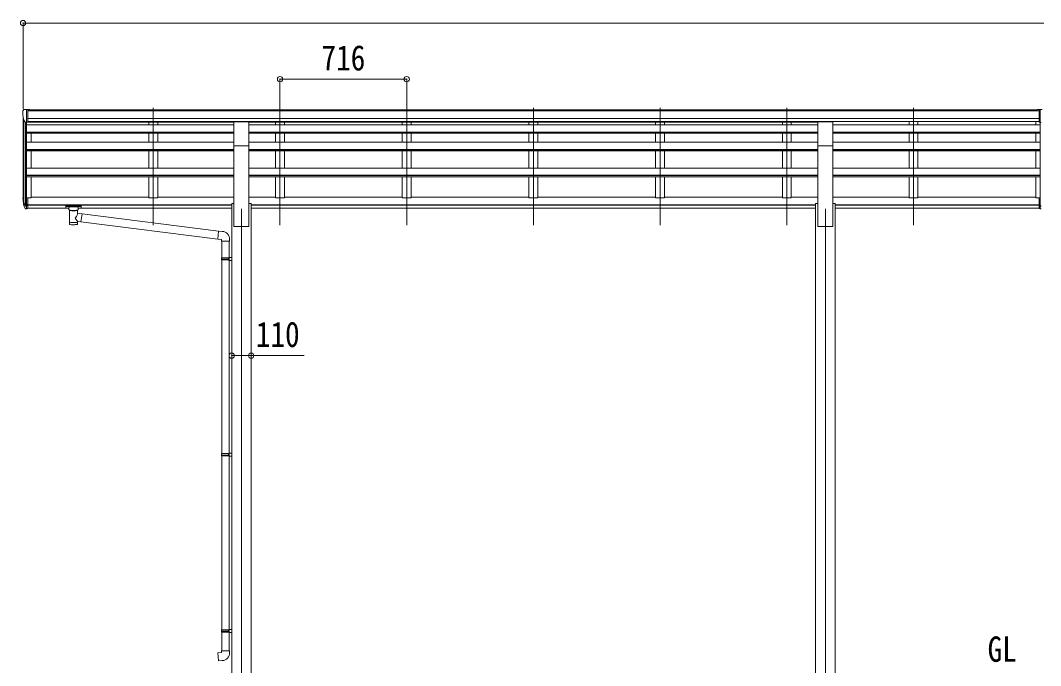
# Model space of a CAD drawing. Units: millimetres at full size, sheet at 1:30. Extents: x -8385 to 8479, y -5853 to 5787.
# Drawn here: x -241 to 5525, y -3098 to 546 of the extents above; entities that cross this region are included whole.
import ezdxf
from ezdxf.enums import TextEntityAlignment as Align

# ---------------------------------------------------------------- set-up
doc = ezdxf.new("R2010")
doc.units = ezdxf.units.MM
doc.header["$LTSCALE"] = 30
doc.header["$PDMODE"] = 32
doc.header["$PDSIZE"] = 30
for name, color, linetype, lineweight in [('0-0_0', 7, 'Continuous', 9), ('0-1_本体', 4, 'Continuous', 9), ('0-2_部品', 7, 'Continuous', 9), ('0-8_PARTS2', 2, 'Continuous', 9), ('0-A_寸法', 6, 'Continuous', 9)]:
    doc.layers.add(name, color=color, linetype=linetype, lineweight=lineweight)
doc.styles.add('ＭＳ ゴシック', font='')
doc.styles.get('ＭＳ ゴシック').set_extended_font_data('MS Gothic')

msp = doc.modelspace()

# ---------------------------------------------------------------- linework, layer by layer
at = {"layer": '0-1_本体'}
for p, q in [((-225.87, -458.12), (-225.87, 4.29)), ((-199.37, 41.04), (5505.63, 41.04)), ((-199.37, 35.68), (5515.63, 35.68)), ((-221.59, -14.51), (-221.59, -482.38)), ((-211.87, -29.87), (-211.87, -500.38)), ((-205.87, -29.34), (-205.87, -455.95)), ((965.63, -43.74), (-205.87, -43.74)), ((-199.37, -7.84), (5515.63, -7.84)), ((-199.37, -25.51), (5515.63, -25.51)), ((965.63, -27.88), (-199.37, -27.88)), ((485.13, -27.88), (485.13, -44.15)), ((535.13, -27.88), (535.13, -44.15)), ((1050.63, -28), (4265.63, -28)), ((4265.63, -43.74), (1050.63, -43.74)), ((1201.13, -27.88), (1201.13, -44.15)), ((1251.13, -27.88), (1251.13, -44.15)), ((1917.13, -27.88), (1917.13, -44.15)), ((1967.13, -27.88), (1967.13, -44.15)), ((2633.13, -27.88), (2633.13, -44.15)), ((2683.13, -27.88), (2683.13, -44.15)), ((3349.13, -27.88), (3349.13, -44.15)), ((3399.13, -27.88), (3399.13, -44.15)), ((4065.13, -28), (4065.13, -43.74)), ((4115.13, -28), (4115.13, -43.74)), ((5522.13, -43.74), (4350.63, -43.74)), ((4781.13, -25.51), (4781.13, -44.15)), ((4831.13, -25.51), (4831.13, -44.15)), ((5497.13, -25.51), (5497.13, -44.15)), ((5522.13, -29.34), (5522.13, -455.95)), ((-205.87, -85.44), (965.63, -85.44)), ((-205.87, -87.13), (965.63, -87.13)), ((-205.87, -91.54), (965.63, -91.54)), ((-180.87, -142.51), (-180.87, -91.54)), ((485.13, -91.54), (485.13, -97.3)), ((485.13, -91.54), (485.13, -142.51)), ((535.13, -91.54), (535.13, -97.3)), ((535.13, -91.54), (535.13, -142.51)), ((1050.63, -85.44), (4265.63, -85.44)), ((1050.63, -87.13), (4265.63, -87.13)), ((1050.63, -91.54), (4265.63, -91.54)), ((1201.13, -91.54), (1201.13, -97.3)), ((1201.13, -91.54), (1201.13, -142.51)), ((1251.13, -91.54), (1251.13, -142.53)), ((1251.13, -91.95), (1251.13, -97.72)), ((1917.13, -91.54), (1917.13, -142.53)), ((1917.13, -91.95), (1917.13, -97.72)), ((1967.13, -91.54), (1967.13, -142.53)), ((1967.13, -91.95), (1967.13, -97.72)), ((2633.13, -91.54), (2633.13, -142.53)), ((2633.13, -91.95), (2633.13, -97.72)), ((2683.13, -91.54), (2683.13, -142.53)), ((2683.13, -91.95), (2683.13, -97.72)), ((3349.13, -91.54), (3349.13, -142.53)), ((3349.13, -91.95), (3349.13, -97.72)), ((3399.13, -91.54), (3399.13, -142.53)), ((3399.13, -91.95), (3399.13, -97.72)), ((4065.13, -91.54), (4065.13, -142.53)), ((4065.13, -91.95), (4065.13, -97.72)), ((4115.13, -91.54), (4115.13, -142.53)), ((4115.13, -91.95), (4115.13, -97.72)), ((4350.63, -85.44), (5522.13, -85.44)), ((4350.63, -87.13), (5522.13, -87.13)), ((4350.63, -91.54), (5522.13, -91.54)), ((4781.13, -91.55), (4781.13, -97.32)), ((4781.13, -91.55), (4781.13, -142.53)), ((4831.13, -91.55), (4831.13, -97.32)), ((4831.13, -91.55), (4831.13, -142.53)), ((5497.13, -91.54), (5497.13, -142.53)), ((-205.87, -142.53), (965.63, -142.53)), ((965.63, -617.38), (965.63, -161.75)), ((1050.63, -142.53), (4265.63, -142.53)), ((1050.63, -617.38), (1050.63, -161.75)), ((4265.63, -617.38), (4265.63, -161.75)), ((4350.63, -142.53), (5522.13, -142.53)), ((4350.63, -617.38), (4350.63, -161.75)), ((-205.87, -183.18), (965.63, -183.18)), ((-205.87, -184.86), (965.63, -184.86)), ((-205.87, -191.58), (965.63, -191.58)), ((-180.87, -288.26), (-180.87, -191.57)), ((485.13, -191.57), (485.13, -288.26)), ((535.13, -191.57), (535.13, -288.26)), ((1050.63, -183.18), (4265.63, -183.18)), ((1050.63, -184.86), (4265.63, -184.86)), ((1050.63, -191.58), (4265.63, -191.58)), ((1201.13, -191.57), (1201.13, -288.26)), ((1251.13, -191.57), (1251.13, -288.26)), ((1917.13, -191.98), (1917.13, -288.26)), ((1967.13, -191.98), (1967.13, -288.26)), ((2633.13, -191.98), (2633.13, -288.26)), ((2683.13, -191.98), (2683.13, -288.26)), ((3349.13, -191.98), (3349.13, -288.26)), ((3399.13, -191.98), (3399.13, -288.26)), ((4065.13, -191.98), (4065.13, -288.26)), ((4115.13, -191.98), (4115.13, -288.26)), ((4350.63, -183.18), (5522.13, -183.18)), ((4350.63, -184.86), (5522.13, -184.86)), ((4350.63, -191.58), (5522.13, -191.58)), ((4781.13, -191.58), (4781.13, -288.26)), ((4831.13, -191.58), (4831.13, -288.26)), ((5497.13, -191.58), (5497.13, -288.26)), ((-205.87, -288.26), (965.63, -288.26)), ((1050.63, -288.26), (4265.63, -288.26)), ((4350.63, -288.26), (5522.13, -288.26)), ((965.63, -327.72), (-205.87, -327.72)), ((965.63, -329.4), (-205.87, -329.4)), ((965.63, -338.45), (-205.87, -338.45)), ((-180.87, -456.77), (-180.87, -338.86)), ((485.13, -338.45), (485.13, -456.77)), ((4265.63, -327.72), (1050.63, -327.72)), ((4265.63, -329.4), (1050.63, -329.4)), ((4265.63, -338.45), (1050.63, -338.45)), ((1201.13, -338.45), (1201.13, -456.77)), ((1917.13, -338.45), (1917.13, -456.77)), ((2633.13, -338.45), (2633.13, -456.77)), ((3349.13, -338.45), (3349.13, -456.77)), ((4065.13, -338.45), (4065.13, -456.77)), ((5522.13, -327.72), (4350.63, -327.72)), ((5522.13, -329.4), (4350.63, -329.4)), ((5522.13, -338.45), (4350.63, -338.45)), ((4781.13, -338.45), (4781.13, -456.77)), ((5497.13, -338.45), (5497.13, -456.77)), ((-199.37, -456.77), (-180.87, -456.77)), ((-180.87, -451.56), (485.13, -451.56)), ((535.13, -451.56), (965.63, -451.56)), ((1050.63, -451.56), (1201.13, -451.56)), ((1251.13, -451.56), (1917.13, -451.56)), ((1967.13, -451.56), (2633.13, -451.56)), ((2683.13, -451.56), (3349.13, -451.56)), ((3399.13, -451.56), (4065.13, -451.56)), ((4115.13, -451.56), (4265.63, -451.56)), ((4350.63, -451.56), (4781.13, -451.56)), ((4831.13, -451.56), (5497.13, -451.56)), ((5515.63, -456.77), (5497.13, -456.77)), ((-199.37, -495.87), (953.13, -495.87)), ((-199.37, -497.25), (953.13, -497.25)), ((-199.37, -514.42), (32.13, -514.42)), ((86.13, -514.42), (953.13, -514.42)), ((953.13, -487.38), (965.63, -487.38)), ((953.13, -487.38), (953.13, -3667.38)), ((1050.63, -487.38), (1063.13, -487.38)), ((1063.13, -487.38), (1063.13, -3667.38)), ((1063.13, -495.87), (4253.13, -495.87)), ((1063.13, -497.25), (4253.13, -497.25)), ((1063.13, -514.42), (4253.13, -514.42)), ((4253.13, -487.38), (4265.63, -487.38)), ((4253.13, -487.38), (4253.13, -3667.38)), ((4350.63, -487.38), (4363.13, -487.38)), ((4363.13, -487.38), (4363.13, -3667.38)), ((4363.13, -495.87), (5515.63, -495.87)), ((4363.13, -497.25), (5515.63, -497.25)), ((4363.13, -514.42), (5515.63, -514.42)), ((965.63, -617.38), (1050.63, -617.38)), ((4265.63, -617.38), (4350.63, -617.38))]:
    msp.add_line(p, q, dxfattribs=at)
for points in [[(535.13, -338.45), (535.13, -456.77), (485.13, -456.77)], [(1251.13, -338.45), (1251.13, -456.77), (1201.13, -456.77)], [(1967.13, -338.45), (1967.13, -456.77), (1917.13, -456.77)], [(2683.13, -338.45), (2683.13, -456.77), (2633.13, -456.77)], [(3399.13, -338.45), (3399.13, -456.77), (3349.13, -456.77)], [(4115.13, -338.45), (4115.13, -456.77), (4065.13, -456.77)], [(4831.13, -338.45), (4831.13, -456.77), (4781.13, -456.77)]]:
    msp.add_lwpolyline(points, dxfattribs=at)
at = {"layer": '0-2_部品'}
for p, q in [((-227.87, 33.27), (-227.87, 32.64)), ((-220.96, 42.07), (-225.03, 36.27)), ((-217.87, 42.64), (-220.2, 42.5)), ((-217.87, 42.64), (-199.37, 42.64)), ((-205.87, -30.34), (-205.87, 42.64)), ((-199.37, 42.64), (-189.37, 42.55)), ((-199.37, -29.34), (-199.37, 42.64)), ((-189.37, 41.04), (-189.37, 42.55)), ((5515.63, 42.64), (5505.63, 42.55)), ((5505.63, 41.04), (5505.63, 42.55)), ((5515.63, -29.34), (5515.63, 42.64)), ((5534.13, 42.64), (5515.63, 42.64)), ((5522.13, -30.34), (5522.13, 42.64)), ((-213.49, -28.53), (-222.77, -12.47)), ((-205.87, -30.34), (-211.08, -30.03)), ((-199.37, -29.34), (-205.87, -29.34)), ((965.63, -27.6), (1050.63, -27.6)), ((965.63, -161.75), (965.63, -27.6)), ((1050.63, -161.75), (1050.63, -27.6)), ((4265.63, -27.6), (4350.63, -27.6)), ((4265.63, -161.75), (4265.63, -27.6)), ((4350.63, -161.75), (4350.63, -27.6)), ((5515.63, -29.34), (5522.13, -29.34)), ((5522.13, -30.34), (5527.34, -30.03)), ((965.63, -161.75), (1050.63, -161.75)), ((4265.63, -161.75), (4350.63, -161.75)), ((-205.87, -455.95), (-205.87, -517.83)), ((-199.37, -455.95), (-205.87, -455.95)), ((-199.37, -455.95), (-199.37, -517.01)), ((5515.63, -455.95), (5515.63, -517.01)), ((5515.63, -455.95), (5522.13, -455.95)), ((5522.13, -455.95), (5522.13, -517.83)), ((-223.48, -481.99), (-213.31, -501.16)), ((-212.3, -499.91), (-222.06, -481.49)), ((-220.89, -498.84), (-213.31, -516.33)), ((-205.87, -500.66), (-211, -500.66)), ((-205.87, -502.66), (-210.71, -502.66)), ((-205.87, -517.83), (-210.71, -517.83)), ((-199.37, -494.26), (-205.87, -494.26)), ((-199.37, -499.66), (-205.87, -499.66)), ((-199.37, -517.01), (-205.87, -517.01)), ((15.63, -502.72), (15.63, -513.48)), ((15.63, -502.91), (15.63, -504.45)), ((17.63, -502.06), (100.63, -502.06)), ((17.63, -504.24), (100.63, -504.24)), ((17.63, -514.15), (32.13, -514.15)), ((32.13, -520.95), (32.13, -510.68)), ((86.13, -520.95), (86.13, -510.68)), ((86.13, -514.15), (100.63, -514.15)), ((102.63, -502.72), (102.63, -513.48)), ((5515.63, -494.26), (5522.13, -494.26)), ((5515.63, -499.66), (5522.13, -499.66)), ((5515.63, -517.01), (5522.13, -517.01)), ((5522.13, -500.66), (5527.27, -500.66)), ((5522.13, -502.66), (5526.98, -502.66)), ((5522.13, -517.83), (5526.98, -517.83)), ((36.23, -525.45), (36.21, -605.74)), ((82.03, -543.03), (82.03, -525.44)), ((107.25, -546.93), (82.03, -543.02)), ((107.25, -546.93), (100.23, -592.19)), ((107.25, -546.93), (879.22, -643.74)), ((82.05, -605.74), (82.03, -589.12)), ((82.03, -589.37), (100.23, -592.19)), ((875.21, -689.56), (100.23, -592.19)), ((900.05, -645.56), (879.22, -643.74)), ((941.13, -701.3), (941.13, -690.39)), ((895.13, -701.3), (941.13, -701.3)), ((897.13, -701.3), (897.13, -795.3)), ((939.13, -701.3), (939.13, -792.74)), ((895.13, -797.3), (896.13, -795.3)), ((895.13, -797.3), (939.13, -797.3)), ((895.13, -797.3), (895.13, -805.3)), ((895.13, -805.3), (939.13, -805.3)), ((895.13, -805.3), (896.13, -807.3)), ((896.13, -795.3), (939.13, -795.3)), ((934.65, -797.3), (934.22, -795.3)), ((937.13, -792.8), (953.13, -792.33)), ((937.13, -794.8), (937.13, -792.8)), ((937.13, -794.8), (939.13, -794.8)), ((953.13, -792.33), (953.13, -810.27)), ((896.13, -807.3), (939.13, -807.3)), ((897.13, -807.3), (897.13, -1901.07)), ((937.13, -809.8), (937.13, -807.8)), ((937.13, -809.8), (953.13, -810.27)), ((939.13, -809.86), (939.13, -1898.52)), ((895.13, -1903.07), (896.13, -1901.07)), ((896.13, -1901.07), (939.13, -1901.07)), ((934.65, -1903.07), (934.22, -1901.07)), ((937.13, -1898.57), (953.13, -1898.1)), ((937.13, -1900.57), (937.13, -1898.57)), ((937.13, -1900.57), (939.13, -1900.57)), ((953.13, -1898.1), (953.13, -1916.05)), ((895.13, -1903.07), (939.13, -1903.07)), ((895.13, -1903.07), (895.13, -1911.07)), ((895.13, -1911.07), (939.13, -1911.07)), ((895.13, -1911.07), (896.13, -1913.07)), ((896.13, -1913.07), (939.13, -1913.07)), ((897.13, -1913.07), (897.13, -2896.65)), ((937.13, -1915.57), (937.13, -1913.57)), ((937.13, -1915.57), (953.13, -1916.05)), ((939.13, -1915.63), (939.13, -2894.09)), ((895.13, -2898.65), (896.13, -2896.65)), ((895.13, -2898.65), (939.13, -2898.65)), ((895.13, -2898.65), (895.13, -2906.65)), ((895.13, -2906.65), (939.13, -2906.65)), ((895.13, -2906.65), (896.13, -2908.65)), ((896.13, -2896.65), (939.13, -2896.65)), ((896.13, -2908.65), (939.13, -2908.65)), ((897.13, -2908.65), (897.13, -3014.79)), ((934.65, -2898.65), (934.22, -2896.65)), ((937.13, -2894.15), (953.13, -2893.68)), ((937.13, -2896.15), (937.13, -2894.15)), ((937.13, -2896.15), (939.13, -2896.15)), ((937.13, -2911.15), (937.13, -2909.15)), ((937.13, -2911.15), (953.13, -2911.62)), ((939.13, -2911.21), (939.13, -3014.79)), ((953.13, -2893.68), (953.13, -2911.62)), ((895.13, -3014.79), (941.13, -3014.79)), ((895.13, -3024.79), (895.13, -3014.79)), ((941.13, -3014.79), (941.13, -3025.7))]:
    msp.add_line(p, q, dxfattribs=at)
for points in [[(15.63, -502.72), (15.67, -502.53), (15.75, -502.39), (15.85, -502.3), (15.95, -502.24), (16.07, -502.19), (16.37, -502.13), (16.86, -502.08), (17.4, -502.06), (17.63, -502.06)], [(15.63, -513.48), (15.67, -513.68), (15.75, -513.81), (15.85, -513.91), (15.95, -513.97), (16.07, -514.01), (16.37, -514.08), (16.86, -514.12), (17.4, -514.14), (17.63, -514.15)], [(100.63, -502.06), (100.98, -502.06), (101.51, -502.09), (101.96, -502.14), (102.27, -502.22), (102.44, -502.31), (102.56, -502.45), (102.62, -502.63), (102.63, -502.72)], [(100.63, -514.15), (100.98, -514.14), (101.51, -514.12), (101.96, -514.06), (102.27, -513.99), (102.44, -513.89), (102.56, -513.75), (102.62, -513.57), (102.63, -513.48)], [(32.17, -520.9), (32.15, -521.25), (32.39, -522.21), (32.91, -523.09), (33.72, -523.93), (34.83, -524.73), (36.23, -525.45)], [(82.03, -525.44), (82.26, -525.35), (83.62, -524.61), (84.73, -523.77), (85.49, -522.9), (85.95, -522), (86.12, -521.11)], [(879.22, -643.74), (875.21, -689.56), (895.13, -691.3), (895.13, -701.3)], [(934.65, -797.3), (934.65, -805.3), (934.22, -807.3)], [(937.13, -807.8), (939.13, -807.8), (939.13, -794.8)], [(937.13, -1913.57), (939.13, -1913.57), (939.13, -1900.57)], [(934.65, -1903.07), (934.65, -1911.07), (934.22, -1913.07)], [(934.65, -2898.65), (934.65, -2906.65), (934.22, -2908.65)], [(937.13, -2909.15), (939.13, -2909.15), (939.13, -2896.15)], [(900.05, -3070.53), (879.22, -3072.35), (875.21, -3026.53), (895.13, -3024.79)]]:
    msp.add_lwpolyline(points, dxfattribs=at)
for centre, radius, start, end in [((-224.87, 33.27), 3, 93, 180), ((-25.87, 32.64), 202, 180, 192.90261), ((-220.14, 41.5), 1, 93.5, 145), ((-210.89, -27.03), 3, 210, 266.5), ((-137.21, -459.82), 89.07, 174.49576, 194.41188), ((-137.92, -455.54), 88.05, 177.22392, 197.21071), ((-92.65, -462.76), 133.22, 183.27987, 195.71302), ((-210.71, -499.66), 3, 210, 270), ((-210.71, -514.83), 3, 210, 270), ((-211, -499.16), 1.5, 210, 270), ((896.13, -690.39), 45, 0, 85), ((896.13, -3025.7), 45, 275, 0)]:
    msp.add_arc(centre, radius, start, end, dxfattribs=at)
for centre, major_axis, ratio, start_param, end_param in [((17.63, -504.45), (2, 0), 0.109601, 1.5707963, 3.1415927), ((59.13, -510.68), (27, 0), 0.122176, 6.2831853, 9.424778), ((100.63, -504.45), (2, 0), 0.109601, 0, 1.5707963), ((59.14, -525.91), (-22.91, 0.42), 0.072511, 0.0008029, 1.5715993), ((59.14, -527.53), (-22.91, 0.42), 0.072511, 0.0008029, 1.5715993), ((59.12, -525.91), (22.92, 0.42), 0.07247, 4.71158, 6.2823764), ((59.12, -527.53), (22.92, 0.42), 0.07247, 4.71158, 6.2823764), ((59.13, -569.57), (-22.81, -26.62), 0.234429, 1.6855472, 3.1268519), ((61.69, -566.92), (20.32, -22.25), 0.045535, 0.0389954, 1.3075346), ((70.13, -520.95), (16, 0), 0.361356, 6.2636979, 6.2831853), ((59.13, -605.74), (22.92, 0), 0.101955, 3.1415499, 6.2833984), ((59.13, -593.3), (22.91, 0), 0.122865, 3.1415927, 6.2831853)]:
    msp.add_ellipse(centre, major_axis=major_axis, ratio=ratio, start_param=start_param, end_param=end_param, dxfattribs=at)
at = {"layer": '0-8_PARTS2'}
for p, q in [((510.13, -611.18), (510.13, 51.34)), ((1226.13, -611.18), (1226.13, 51.34)), ((1942.13, -611.18), (1942.13, 51.34)), ((2658.13, -611.18), (2658.13, 51.34)), ((3374.13, -611.18), (3374.13, 51.34)), ((4090.13, -611.18), (4090.13, 51.34)), ((4806.13, -611.18), (4806.13, 51.34)), ((1008.13, -517.39), (1008.13, -3767.39)), ((4308.13, -517.39), (4308.13, -3767.39))]:
    msp.add_line(p, q, dxfattribs=at)
at = {"layer": '0-A_寸法'}
for p, q in [((-225.87, 530.97), (-225.87, 46.79)), ((-225.87, 530.97), (5542.13, 530.97)), ((1226.13, 214.35), (1942.13, 214.35)), ((1226.13, 214.35), (1226.13, 46.79)), ((1942.13, 214.35), (1942.13, 46.79)), ((953.13, -1347.57), (1063.13, -1347.57)), ((1063.13, -1347.57), (1363.13, -1347.57))]:
    msp.add_line(p, q, dxfattribs=at)
for p in [(-225.87, 530.97), (1226.13, 214.35), (1942.13, 214.35), (953.13, -1347.57), (1063.13, -1347.57)]:
    msp.add_point(p, dxfattribs=at)

# ---------------------------------------------------------------- texts
at = {"layer": '0-0_0', "style": 'ＭＳ ゴシック', "width": 0.85}
msp.add_text('GL', height=143, dxfattribs=at).set_placement((5225.09, -3119.82), align=Align.BOTTOM_LEFT)
at = {"layer": '0-A_寸法', "color": 7, "style": 'ＭＳ ゴシック', "width": 0.85}
for s, p in [('716', (1460.38, 220.35)), ('110', (1089.38, -1341.57))]:
    msp.add_text(s, height=143, dxfattribs=at).set_placement(p, align=Align.BOTTOM_LEFT)

doc.saveas('drawing.dxf')
